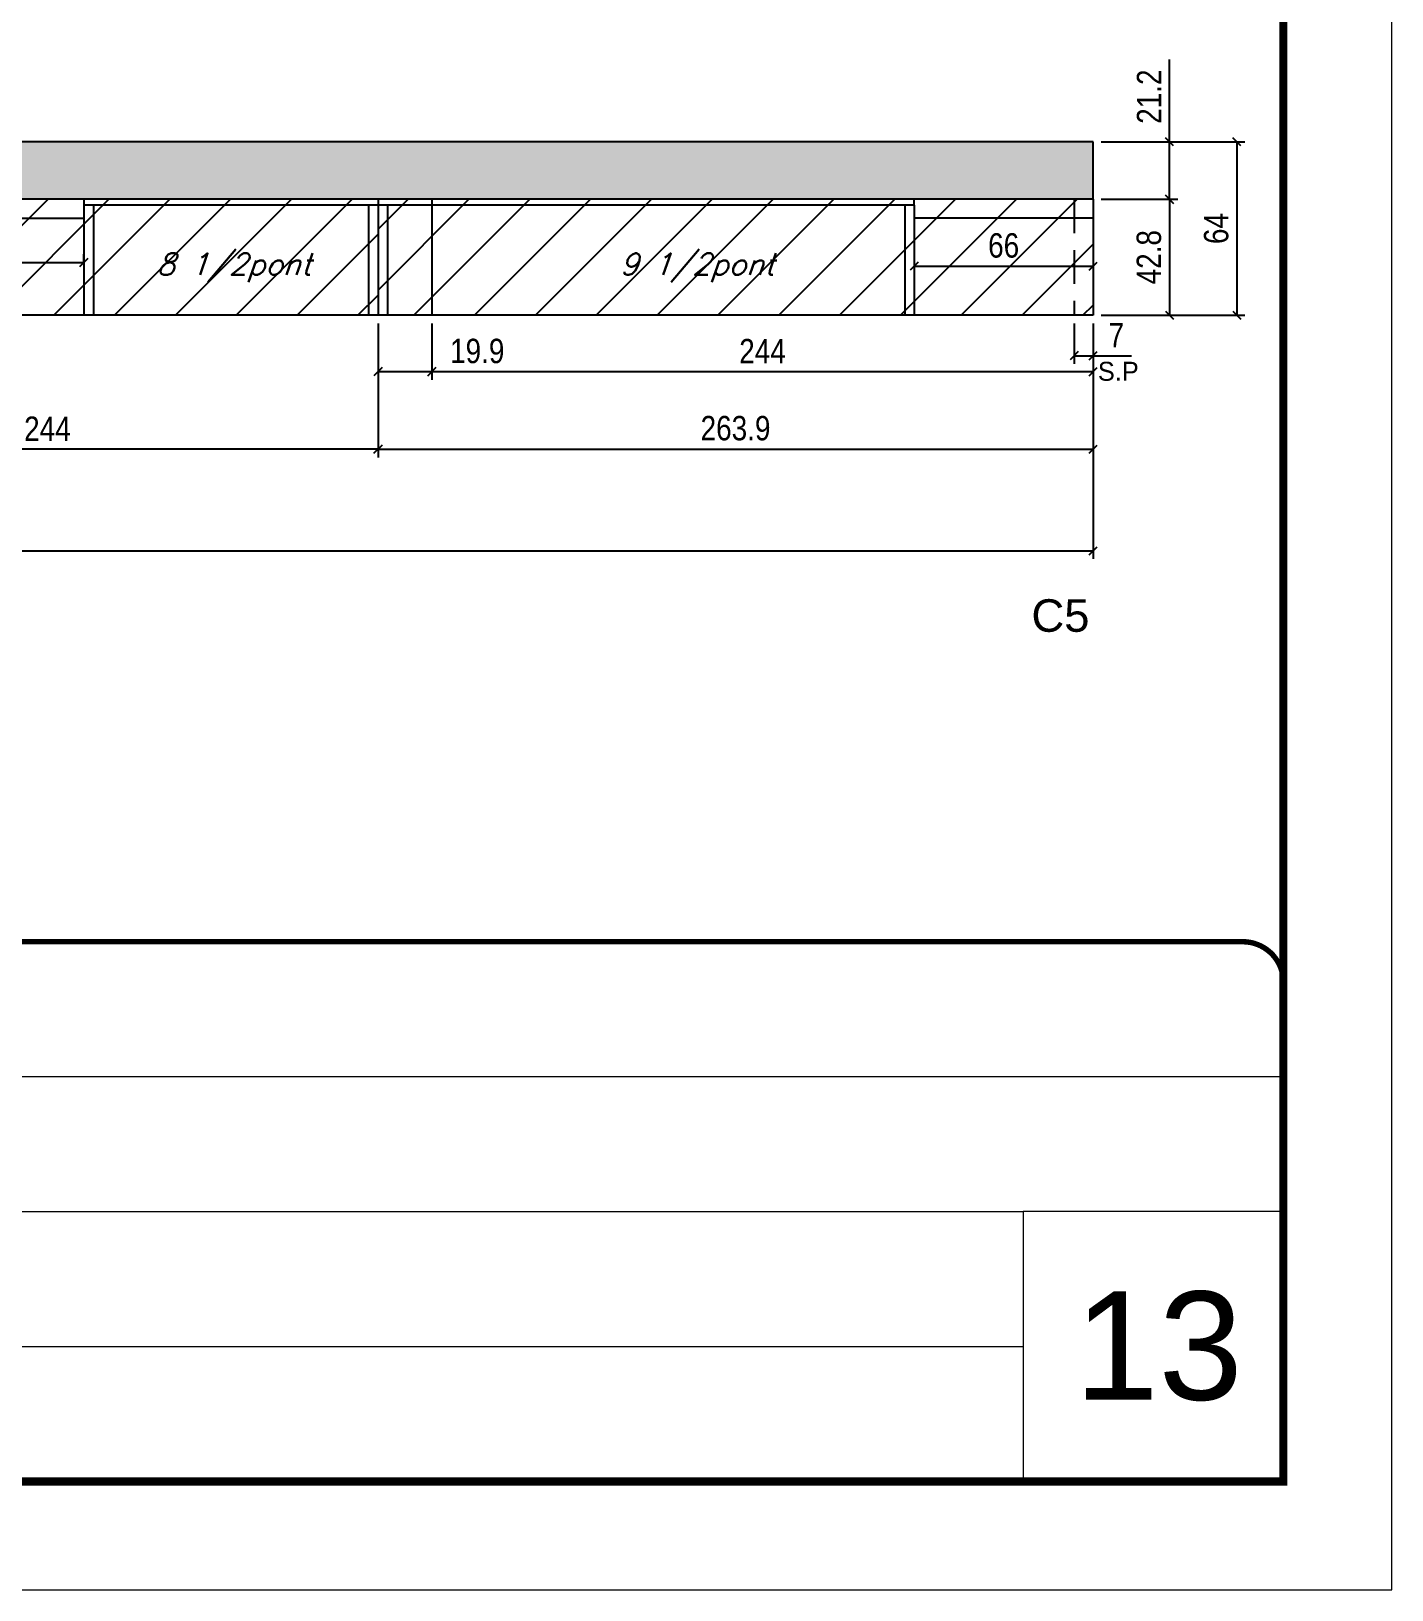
# Model space of a CAD drawing. Extents: x 137137 to 143418, y 10464 to 34486.
# Drawn here: x 138120 to 138622, y 29990 to 30565 of the extents above; entities that cross this region are included whole.
import ezdxf

# ---------------------------------------------------------------- set-up
doc = ezdxf.new("R2010")
doc.units = 0
for name, pattern in [('CONTINUO', [0]), ('DASHED', [0.75, 0.5, -0.25]), ('HIDDEN', [0.375, 0.25, -0.125])]:
    doc.linetypes.add(name, pattern=pattern)
for name, color, linetype in [('5', 5, 'Continuous'), ('COTA', 241, 'Continuous'), ('Painéis', 200, 'Continuous'), ('Reaproveitamento', 251, 'Continuous'), ('SARR_2.2x7', 40, 'Continuous'), ('SARR_3.5x7', 81, 'Continuous'), ('texto', 7, 'Continuous')]:
    doc.layers.add(name, color=color, linetype=linetype)
for name, color, linetype, lineweight in [('CARIMBO', 255, 'Continuous', 9), ('Folhas', 255, 'Continuous', 9), ('SARRAFO DE PRESSAO', 251, 'DASHED', 9)]:
    doc.layers.add(name, color=color, linetype=linetype, lineweight=lineweight)
doc.styles.add('ARIAL', font='arial.ttf')
doc.styles.add('COTA TECNICA-50', font='techl___.ttf', dxfattribs={"height": 9})
doc.styles.add('Romans', font='romans.shx')
doc.styles.add('ROMAS860', font='ROMAS860.SHX')
doc.styles.get("Standard").update_dxf_attribs({"font": 'arial.ttf'})
doc.dimstyles.new('COTA PAINEL-50', dxfattribs={"dimtxt": 9, "dimasz": 3, "dimexe": 3, "dimexo": 3, "dimgap": 3, "dimtad": 1, "dimdec": 1, "dimzin": 12, "dimdsep": 46, "dimtxsty": 'COTA TECNICA-50', "dimblk1": 'OBLIQUE', "dimblk2": 'OBLIQUE', "dimsah": 1, "dimcen": 0.9, "dimclrd": 4, "dimclre": 4, "dimclrt": 240, "dimadec": 1, "dimazin": 3, "dimtfac": 1, "dimtdec": 1, "dimtmove": 0, "dimatfit": 3, "dimfxl": 1, "dimtolj": 1, "dimtzin": 12, "dimarcsym": 0})

# ---------------------------------------------------------------- blocks, each defined once
blk = doc.blocks.new('9999999999')
at = {"color": 30, "linetype": 'CONTINUO'}
for p, q in [((98564.56, 34379.64), (99583.98, 34379.64)), ((98564.56, 34329.83), (99487.98, 34329.83)), ((99583.98, 34329.83), (99487.98, 34329.83)), ((99487.98, 34329.83), (99487.98, 34230.21)), ((98564.56, 34280.02), (99487.98, 34280.02))]:
    blk.add_line(p, q, dxfattribs=at)
at = {"color": 30, "linetype": 'CONTINUO', "const_width": 2}
blk.add_lwpolyline([(99583.98, 34230.21), (99583.98, 34414.45, 0.414214), (99568.98, 34429.45), (98228.98, 34429.45, 0.414214), (98213.98, 34414.45), (98213.98, 34245.21, 0.414214), (98228.98, 34230.21), (99583.98, 34230.21)], format="xyb", dxfattribs=at)
at = {"layer": 'Folhas'}
blk.add_lwpolyline([(98138.98, 34190.21), (99623.98, 34190.21), (99623.98, 35240.21), (98138.98, 35240.21)], close=True, dxfattribs=at)
at = {"layer": 'Folhas', "color": 30, "const_width": 3}
blk.add_lwpolyline([(98213.98, 34230.21), (99583.98, 34230.21), (99583.98, 35200.21), (98213.98, 35200.21)], close=True, dxfattribs=at)
blk = doc.blocks.new('_Oblique')
at = {"color": 0, "linetype": 'ByBlock', "lineweight": -2}
blk.add_line((-0.5, -0.5), (0.5, 0.5), dxfattribs=at)
blk = doc.blocks.new('*D363')
at = {"layer": 'COTA', "color": 4, "linetype": 'ByBlock', "lineweight": -2, "transparency": 16777216}
for p, q in [((138512.05, 30457.57), (138512.05, 30370.62)), ((137272.15, 30437.57), (137272.15, 30370.62)), ((137272.15, 30373.62), (138512.05, 30373.62))]:
    blk.add_line(p, q, dxfattribs=at)
at = {"layer": 'Defpoints', "color": 0, "linetype": 'ByBlock', "transparency": 16777216}
for p in [(138512.05, 30460.57), (137272.15, 30440.57), (138512.05, 30373.62)]:
    blk.add_point(p, dxfattribs=at)
at = {"layer": 'COTA', "color": 4, "linetype": 'ByBlock', "lineweight": -2, "transparency": 16777216, "xscale": 3, "yscale": 3, "zscale": 3, "rotation": 180}
blk.add_blockref('_Oblique', (137272.15, 30373.62), dxfattribs=at)
at = {"layer": 'COTA', "color": 4, "linetype": 'ByBlock', "lineweight": -2, "transparency": 16777216, "xscale": 3, "yscale": 3, "zscale": 3}
blk.add_blockref('_Oblique', (138512.05, 30373.62), dxfattribs=at)
at = {"layer": 'COTA', "color": 240, "linetype": 'ByBlock', "transparency": 16777216, "insert": (137892.1, 30381.35), "char_height": 9, "attachment_point": 5, "style": 'COTA TECNICA-50'}
blk.add_mtext('\\A1;1239.9', dxfattribs=at)
blk = doc.blocks.new('*D364')
at = {"layer": 'COTA', "color": 4, "linetype": 'ByBlock', "lineweight": -2, "transparency": 16777216}
for p, q in [((138248.15, 30457.57), (138248.15, 30436.74)), ((138268.05, 30457.57), (138268.05, 30436.74)), ((138248.15, 30439.74), (138268.05, 30439.74)), ((138268.05, 30439.74), (138298.5, 30439.74))]:
    blk.add_line(p, q, dxfattribs=at)
at = {"layer": 'Defpoints', "color": 0, "linetype": 'ByBlock', "transparency": 16777216}
for p in [(138248.15, 30460.57), (138268.05, 30460.57), (138268.05, 30439.74)]:
    blk.add_point(p, dxfattribs=at)
at = {"layer": 'COTA', "color": 4, "linetype": 'ByBlock', "lineweight": -2, "transparency": 16777216, "xscale": 3, "yscale": 3, "zscale": 3, "rotation": 180}
blk.add_blockref('_Oblique', (138248.15, 30439.74), dxfattribs=at)
at = {"layer": 'COTA', "color": 4, "linetype": 'ByBlock', "lineweight": -2, "transparency": 16777216, "xscale": 3, "yscale": 3, "zscale": 3}
blk.add_blockref('_Oblique', (138268.05, 30439.74), dxfattribs=at)
at = {"layer": 'COTA', "color": 240, "linetype": 'ByBlock', "transparency": 16777216, "insert": (138284.78, 30447.32), "char_height": 9, "attachment_point": 5, "style": 'COTA TECNICA-50'}
blk.add_mtext('\\A1;19.9', dxfattribs=at)
blk = doc.blocks.new('*D365')
at = {"layer": 'COTA', "color": 4, "linetype": 'ByBlock', "lineweight": -2, "transparency": 16777216}
for p, q in [((138268.05, 30457.57), (138268.05, 30436.74)), ((138512.05, 30457.57), (138512.05, 30436.74)), ((138268.05, 30439.74), (138512.05, 30439.74))]:
    blk.add_line(p, q, dxfattribs=at)
at = {"layer": 'Defpoints', "color": 0, "linetype": 'ByBlock', "transparency": 16777216}
for p in [(138268.05, 30460.57), (138512.05, 30460.57), (138512.05, 30439.74)]:
    blk.add_point(p, dxfattribs=at)
at = {"layer": 'COTA', "color": 4, "linetype": 'ByBlock', "lineweight": -2, "transparency": 16777216, "xscale": 3, "yscale": 3, "zscale": 3, "rotation": 180}
blk.add_blockref('_Oblique', (138268.05, 30439.74), dxfattribs=at)
at = {"layer": 'COTA', "color": 4, "linetype": 'ByBlock', "lineweight": -2, "transparency": 16777216, "xscale": 3, "yscale": 3, "zscale": 3}
blk.add_blockref('_Oblique', (138512.05, 30439.74), dxfattribs=at)
at = {"layer": 'COTA', "color": 240, "linetype": 'ByBlock', "transparency": 16777216, "insert": (138390.05, 30447.31), "char_height": 9, "attachment_point": 5, "style": 'COTA TECNICA-50'}
blk.add_mtext('\\A1;244', dxfattribs=at)
blk = doc.blocks.new('*D366')
at = {"layer": 'COTA', "color": 4, "linetype": 'ByBlock', "lineweight": -2, "transparency": 16777216}
for p, q in [((138248.15, 30457.57), (138248.15, 30408.1)), ((138512.05, 30457.57), (138512.05, 30408.1)), ((138248.15, 30411.1), (138512.05, 30411.1))]:
    blk.add_line(p, q, dxfattribs=at)
at = {"layer": 'Defpoints', "color": 0, "linetype": 'ByBlock', "transparency": 16777216}
for p in [(138248.15, 30460.57), (138512.05, 30460.57), (138512.05, 30411.1)]:
    blk.add_point(p, dxfattribs=at)
at = {"layer": 'COTA', "color": 4, "linetype": 'ByBlock', "lineweight": -2, "transparency": 16777216, "xscale": 3, "yscale": 3, "zscale": 3, "rotation": 180}
blk.add_blockref('_Oblique', (138248.15, 30411.1), dxfattribs=at)
at = {"layer": 'COTA', "color": 4, "linetype": 'ByBlock', "lineweight": -2, "transparency": 16777216, "xscale": 3, "yscale": 3, "zscale": 3}
blk.add_blockref('_Oblique', (138512.05, 30411.1), dxfattribs=at)
at = {"layer": 'COTA', "color": 240, "linetype": 'ByBlock', "transparency": 16777216, "insert": (138380.1, 30418.82), "char_height": 9, "attachment_point": 5, "style": 'COTA TECNICA-50'}
blk.add_mtext('\\A1;263.9', dxfattribs=at)
blk = doc.blocks.new('*D367')
at = {"layer": 'COTA', "color": 4, "linetype": 'ByBlock', "lineweight": -2, "transparency": 16777216}
for p, q in [((138004.15, 30457.57), (138004.15, 30408.1)), ((138248.15, 30457.57), (138248.15, 30408.1)), ((138248.15, 30411.1), (138004.15, 30411.1))]:
    blk.add_line(p, q, dxfattribs=at)
at = {"layer": 'Defpoints', "color": 0, "linetype": 'ByBlock', "transparency": 16777216}
for p in [(138004.15, 30460.57), (138248.15, 30460.57), (138004.15, 30411.1)]:
    blk.add_point(p, dxfattribs=at)
at = {"layer": 'COTA', "color": 4, "linetype": 'ByBlock', "lineweight": -2, "transparency": 16777216, "xscale": 3, "yscale": 3, "zscale": 3, "rotation": 180}
blk.add_blockref('_Oblique', (138004.15, 30411.1), dxfattribs=at)
at = {"layer": 'COTA', "color": 4, "linetype": 'ByBlock', "lineweight": -2, "transparency": 16777216, "xscale": 3, "yscale": 3, "zscale": 3}
blk.add_blockref('_Oblique', (138248.15, 30411.1), dxfattribs=at)
at = {"layer": 'COTA', "color": 240, "linetype": 'ByBlock', "transparency": 16777216, "insert": (138126.15, 30418.66), "char_height": 9, "attachment_point": 5, "style": 'COTA TECNICA-50'}
blk.add_mtext('\\A1;244', dxfattribs=at)
blk = doc.blocks.new('*D371')
at = {"layer": 'COTA', "color": 4, "linetype": 'ByBlock', "lineweight": -2, "transparency": 16777216}
for p, q in [((138446.05, 30482.21), (138446.05, 30475.67)), ((138446.05, 30478.67), (138512.05, 30478.67)), ((138512.05, 30482.21), (138512.05, 30475.67))]:
    blk.add_line(p, q, dxfattribs=at)
at = {"layer": 'Defpoints', "color": 0, "linetype": 'ByBlock', "transparency": 16777216}
for p in [(138446.05, 30485.21), (138512.05, 30485.21), (138512.05, 30478.67)]:
    blk.add_point(p, dxfattribs=at)
at = {"layer": 'COTA', "color": 4, "linetype": 'ByBlock', "lineweight": -2, "transparency": 16777216, "xscale": 3, "yscale": 3, "zscale": 3, "rotation": 180}
blk.add_blockref('_Oblique', (138446.05, 30478.67), dxfattribs=at)
at = {"layer": 'COTA', "color": 4, "linetype": 'ByBlock', "lineweight": -2, "transparency": 16777216, "xscale": 3, "yscale": 3, "zscale": 3}
blk.add_blockref('_Oblique', (138512.05, 30478.67), dxfattribs=at)
at = {"layer": 'COTA', "color": 240, "linetype": 'ByBlock', "transparency": 16777216, "insert": (138479.05, 30486.27), "char_height": 9, "attachment_point": 5, "style": 'COTA TECNICA-50'}
blk.add_mtext('\\A1;66', dxfattribs=at)
blk = doc.blocks.new('*D253')
at = {"layer": 'COTA', "color": 4, "linetype": 'ByBlock', "lineweight": -2, "transparency": 16777216}
for p, q in [((138505.05, 30457.57), (138505.05, 30442.62)), ((138512.05, 30457.57), (138512.05, 30442.62)), ((138505.05, 30445.62), (138512.05, 30445.62)), ((138512.05, 30445.62), (138526.21, 30445.62))]:
    blk.add_line(p, q, dxfattribs=at)
at = {"layer": 'Defpoints', "color": 0, "linetype": 'ByBlock', "transparency": 16777216}
for p in [(138505.05, 30460.57), (138512.05, 30460.57), (138512.05, 30445.62)]:
    blk.add_point(p, dxfattribs=at)
at = {"layer": 'COTA', "color": 4, "linetype": 'ByBlock', "lineweight": -2, "transparency": 16777216, "xscale": 3, "yscale": 3, "zscale": 3, "rotation": 180}
blk.add_blockref('_Oblique', (138505.05, 30445.62), dxfattribs=at)
at = {"layer": 'COTA', "color": 4, "linetype": 'ByBlock', "lineweight": -2, "transparency": 16777216, "xscale": 3, "yscale": 3, "zscale": 3}
blk.add_blockref('_Oblique', (138512.05, 30445.62), dxfattribs=at)
at = {"layer": 'COTA', "color": 240, "linetype": 'ByBlock', "transparency": 16777216, "insert": (138520.63, 30453.19), "char_height": 9, "attachment_point": 5, "style": 'COTA TECNICA-50'}
blk.add_mtext('\\A1;7', dxfattribs=at)
blk = doc.blocks.new('*D375')
at = {"layer": 'COTA', "color": 4, "linetype": 'ByBlock', "lineweight": -2, "transparency": 16777216}
for p, q in [((138515.05, 30503.37), (138543.27, 30503.37)), ((138540.27, 30503.37), (138540.27, 30460.57)), ((138515.05, 30460.57), (138543.27, 30460.57))]:
    blk.add_line(p, q, dxfattribs=at)
at = {"layer": 'Defpoints', "color": 0, "linetype": 'ByBlock', "transparency": 16777216}
for p in [(138512.05, 30503.37), (138512.05, 30460.57), (138540.27, 30460.57)]:
    blk.add_point(p, dxfattribs=at)
at = {"layer": 'COTA', "color": 4, "linetype": 'ByBlock', "lineweight": -2, "transparency": 16777216, "xscale": 3, "yscale": 3, "zscale": 3}
for p, rotation in [((138540.27, 30503.37), 90), ((138540.27, 30460.57), 270)]:
    blk.add_blockref('_Oblique', p, dxfattribs=dict(at, rotation=rotation))
at = {"layer": 'COTA', "color": 240, "linetype": 'ByBlock', "transparency": 16777216, "insert": (138532.68, 30481.97), "char_height": 9, "attachment_point": 5, "rotation": 90, "style": 'COTA TECNICA-50'}
blk.add_mtext('\\A1;42.8', dxfattribs=at)
blk = doc.blocks.new('*D376')
at = {"layer": 'COTA', "color": 4, "linetype": 'ByBlock', "lineweight": -2, "transparency": 16777216}
for p, q in [((138540.27, 30524.57), (138540.27, 30554.92)), ((138515.05, 30524.57), (138543.27, 30524.57)), ((138540.27, 30503.37), (138540.27, 30524.57)), ((138515.05, 30503.37), (138543.27, 30503.37))]:
    blk.add_line(p, q, dxfattribs=at)
at = {"layer": 'Defpoints', "color": 0, "linetype": 'ByBlock', "transparency": 16777216}
for p in [(138512.05, 30524.57), (138540.27, 30524.57), (138512.05, 30503.37)]:
    blk.add_point(p, dxfattribs=at)
at = {"layer": 'COTA', "color": 4, "linetype": 'ByBlock', "lineweight": -2, "transparency": 16777216, "xscale": 3, "yscale": 3, "zscale": 3}
for p, rotation in [((138540.27, 30524.57), 90), ((138540.27, 30503.37), 270)]:
    blk.add_blockref('_Oblique', p, dxfattribs=dict(at, rotation=rotation))
at = {"layer": 'COTA', "color": 240, "linetype": 'ByBlock', "transparency": 16777216, "insert": (138532.71, 30541.25), "char_height": 9, "attachment_point": 5, "rotation": 90, "style": 'COTA TECNICA-50'}
blk.add_mtext('\\A1;21.2', dxfattribs=at)
blk = doc.blocks.new('*D377')
at = {"layer": 'COTA', "color": 4, "linetype": 'ByBlock', "lineweight": -2, "transparency": 16777216}
for p, q in [((138515.05, 30524.57), (138568.1, 30524.57)), ((138565.1, 30524.57), (138565.1, 30460.57)), ((138515.05, 30460.57), (138568.1, 30460.57))]:
    blk.add_line(p, q, dxfattribs=at)
at = {"layer": 'Defpoints', "color": 0, "linetype": 'ByBlock', "transparency": 16777216}
for p in [(138512.05, 30524.57), (138512.05, 30460.57), (138565.1, 30460.57)]:
    blk.add_point(p, dxfattribs=at)
at = {"layer": 'COTA', "color": 4, "linetype": 'ByBlock', "lineweight": -2, "transparency": 16777216, "xscale": 3, "yscale": 3, "zscale": 3}
for p, rotation in [((138565.1, 30524.57), 90), ((138565.1, 30460.57), 270)]:
    blk.add_blockref('_Oblique', p, dxfattribs=dict(at, rotation=rotation))
at = {"layer": 'COTA', "color": 240, "linetype": 'ByBlock', "transparency": 16777216, "insert": (138557.51, 30492.57), "char_height": 9, "attachment_point": 5, "rotation": 90, "style": 'COTA TECNICA-50'}
blk.add_mtext('\\A1;64', dxfattribs=at)
blk = doc.blocks.new('*D378')
at = {"layer": 'COTA', "color": 4, "linetype": 'ByBlock', "lineweight": -2, "transparency": 16777216}
for p, q in [((138059.65, 30480.09), (138139.65, 30480.09)), ((138139.65, 30480.02), (138139.65, 30483.09))]:
    blk.add_line(p, q, dxfattribs=at)
at = {"layer": 'Defpoints', "color": 0, "linetype": 'ByBlock', "transparency": 16777216}
for p in [(138059.65, 30480.09), (138139.65, 30480.09), (138139.65, 30477.02)]:
    blk.add_point(p, dxfattribs=at)
at = {"layer": 'COTA', "color": 4, "linetype": 'ByBlock', "lineweight": -2, "transparency": 16777216, "xscale": 3, "yscale": 3, "zscale": 3, "rotation": 180}
blk.add_blockref('_Oblique', (138059.65, 30480.09), dxfattribs=at)
at = {"layer": 'COTA', "color": 4, "linetype": 'ByBlock', "lineweight": -2, "transparency": 16777216, "xscale": 3, "yscale": 3, "zscale": 3}
blk.add_blockref('_Oblique', (138139.65, 30480.09), dxfattribs=at)
at = {"layer": 'COTA', "color": 240, "linetype": 'ByBlock', "transparency": 16777216, "insert": (138099.65, 30487.71), "char_height": 9, "attachment_point": 5, "style": 'COTA TECNICA-50'}
blk.add_mtext('\\A1;80', dxfattribs=at)

msp = doc.modelspace()

# ---------------------------------------------------------------- hatches: boundary and pattern name
at = {"layer": 'COTA', "linetype": 'ByBlock'}
h = msp.add_hatch(dxfattribs=at)
h.set_pattern_fill('AR-CONC', color=256, scale=0.03)
h.set_pattern_definition([(50, (7660.733, 3692.3894), (5.46554007, -0.47817257), [0.5715, -6.2865]), (355, (7660.733, 3692.3894), (-1.05730264, 5.73170536), [0.4572, -5.02921753]), (100.4514447, (7661.1885, 3692.3495), (4.40823741, 5.25353256), [0.48570026, -5.34270734]), (46.1842, (7660.733, 3693.9134), (8.13237123, -1.26126984), [0.85725, -9.42975]), (96.6355576, (7661.411, 3693.808), (7.122124, 7.42278374), [0.7285507, -8.01406824]), (351.184151, (7660.733, 3693.913), (7.122124, 7.42278374), [0.685799, -7.54379196]), (21, (7661.495, 3693.5324), (4.54843174, -3.06795595), [0.5715, -6.2865]), (326, (7661.495, 3693.5324), (1.85406085, 5.52563898), [0.4572, -5.0292]), (71.451445, (7661.874, 3693.2767), (6.40249258, 2.45768307), [0.48570026, -5.34269813]), (37.5, (7660.733, 3692.3894), (0.092658098, 2.536651166), [0, -4.96824, 0, -5.1054, 0, -5.04825]), (7.5, (7660.733, 3692.3894), (2.004589875, 3.005417245), [0, -2.91084, 0, -4.85394, 0, -1.92405]), (327.5, (7659.0337, 3692.3894), (4.067717855, -0.17186232), [0, -1.905, 0, -5.9436, 0, -7.8867]), (317.5, (7658.2717, 3692.3894), (4.44387544, 0.76279473), [0, -2.4765, 0, -3.94716, 0, -5.6007])])
h.paths.add_polyline_path([(137272.15, 30524.57), (137272.15, 30503.37), (138512.05, 30503.37), (138512.05, 30524.57)])
at = {"layer": 'Reaproveitamento', "linetype": 'ByBlock'}
h = msp.add_hatch(dxfattribs=at)
h.set_pattern_fill('ANSI31', color=256, scale=5)
h.set_pattern_definition([(45, (-4768.5, -1148.575), (-11.2253202, 11.2253202), [])])
h.paths.add_polyline_path([(138004.15, 30503.37), (138004.15, 30460.57), (138248.15, 30460.57), (138248.15, 30503.37)])
h.paths.add_polyline_path([(138158.63, 30470.11), (138226.24, 30470.11), (138231.74, 30486.08), (138164.12, 30486.08)], flags=24)
h = msp.add_hatch(dxfattribs=at)
h.set_pattern_fill('ANSI31', color=256, scale=5)
h.set_pattern_definition([(45, (8646.776, 3692.39), (-11.2253202, 11.2253202), [])])
h.paths.add_polyline_path([(138512.05, 30460.57), (138512.05, 30503.37), (138248.15, 30503.37), (138248.15, 30460.57)])

# ---------------------------------------------------------------- linework, layer by layer
at = {"layer": 'COTA', "linetype": 'ByBlock'}
for p, q in [((138512.05, 30524.57), (137272.15, 30524.57)), ((138512.05, 30503.37), (138512.05, 30524.57))]:
    msp.add_line(p, q, dxfattribs=at)
at = {"layer": 'Painéis', "linetype": 'ByBlock'}
for p, q in [((138512.05, 30503.37), (137272.15, 30503.37)), ((138248.15, 30503.37), (138248.15, 30460.57)), ((138268.05, 30503.37), (138268.05, 30460.57)), ((138512.05, 30503.37), (138512.05, 30460.57)), ((138512.05, 30460.57), (137333.15, 30460.57))]:
    msp.add_line(p, q, dxfattribs=at)
at = {"layer": 'SARR_2.2x7', "linetype": 'Continuous'}
for p, q in [((138248.15, 30501.17), (138139.65, 30501.17)), ((138446.05, 30501.17), (138248.15, 30501.17)), ((138446.05, 30501.17), (138446.05, 30503.37)), ((138512.05, 30496.37), (138446.05, 30496.37))]:
    msp.add_line(p, q, dxfattribs=at)
at = {"layer": 'SARR_2.2x7', "linetype": 'HIDDEN', "ltscale": 50}
msp.add_line((138505.05, 30503.37), (138505.05, 30460.57), dxfattribs=at)
at = {"layer": 'SARR_2.2x7', "linetype": 'Continuous', "ltscale": 50}
msp.add_line((138059.65, 30496.37), (138139.65, 30496.37), dxfattribs=at)
at = {"layer": 'SARR_3.5x7'}
for p, q in [((138139.65, 30503.37), (138139.65, 30460.57)), ((138143.2, 30501.18), (138143.2, 30460.57)), ((138244.7, 30501.17), (138244.7, 30460.57)), ((138251.7, 30501.17), (138251.7, 30460.57)), ((138442.6, 30501.17), (138442.6, 30460.57)), ((138446.05, 30501.17), (138446.05, 30460.57))]:
    msp.add_line(p, q, dxfattribs=at)

# ---------------------------------------------------------------- block references
at = {"layer": 'SARRAFO DE PRESSAO', "color": 6, "linetype": 'ByBlock'}
msp.add_blockref('9999999999', (38998.31, -4200.15), dxfattribs=at)

# ---------------------------------------------------------------- texts
at = {"layer": '5', "linetype": 'Continuous'}
msp.add_text('C5', height=12, rotation=0.00004, dxfattribs=at).set_placement((138489.29, 30343.71))
at = {"layer": 'CARIMBO', "style": 'ARIAL'}
msp.add_text('13', height=40, dxfattribs=at).set_placement((138505.15, 30060.19))
at = {"layer": 'texto', "color": 2, "char_height": 8, "attachment_point": 5, "style": 'Romans'}
for s, insert in [('{\\Q19;\\C256;8 1/2pont}', (138194.99, 30478.09)), ('{\\Q19;\\C256;9 1/2pont}', (138365.96, 30478.09))]:
    msp.add_mtext(s, dxfattribs=dict(at, insert=insert))
at = {"layer": 'texto', "color": 4, "insert": (138521.35, 30439.82), "char_height": 7, "attachment_point": 5, "style": 'ROMAS860'}
msp.add_mtext('S.P', dxfattribs=at)

# ---------------------------------------------------------------- dimensions: what is measured, and where the dimension line sits
at = {"layer": 'COTA', "linetype": 'ByBlock'}
for base, p1, p2, picture, middle in [((138540.27, 30524.57), (138512.05, 30503.37), (138512.05, 30524.57), '*D376', (138532.71, 30541.25)), ((138565.1, 30460.57), (138512.05, 30524.57), (138512.05, 30460.57), '*D377', (138557.51, 30492.57)), ((138540.27, 30460.57), (138512.05, 30503.37), (138512.05, 30460.57), '*D375', (138532.68, 30481.97))]:
    dim = msp.add_linear_dim(base=base, p1=p1, p2=p2, angle=90, dimstyle='COTA PAINEL-50', override={"dimarcsym": 1}, dxfattribs=at)
    dim.commit()
    dim.dimension.update_dxf_attribs({"geometry": picture, "text_midpoint": middle})
for base, p1, p2, picture, middle in [((138139.65, 30480.09), (138059.65, 30480.09), (138139.65, 30477.02), '*D378', (138099.65, 30487.71)), ((138512.05, 30478.67), (138446.05, 30485.21), (138512.05, 30485.21), '*D371', (138479.05, 30486.27)), ((138512.05, 30373.62), (137272.15, 30440.57), (138512.05, 30460.57), '*D363', (137892.1, 30381.35)), ((138004.15, 30411.1), (138248.15, 30460.57), (138004.15, 30460.57), '*D367', (138126.15, 30418.66)), ((138268.05, 30439.74), (138248.15, 30460.57), (138268.05, 30460.57), '*D364', (138284.78, 30447.32)), ((138512.05, 30411.1), (138248.15, 30460.57), (138512.05, 30460.57), '*D366', (138380.1, 30418.82)), ((138512.05, 30439.74), (138268.05, 30460.57), (138512.05, 30460.57), '*D365', (138390.05, 30447.31)), ((138512.05, 30445.62), (138505.05, 30460.57), (138512.05, 30460.57), '*D253', (138520.63, 30453.19))]:
    dim = msp.add_linear_dim(base=base, p1=p1, p2=p2, dimstyle='COTA PAINEL-50', override={"dimarcsym": 1}, dxfattribs=at)
    dim.commit()
    dim.dimension.update_dxf_attribs({"geometry": picture, "text_midpoint": middle})

doc.saveas('drawing.dxf')
